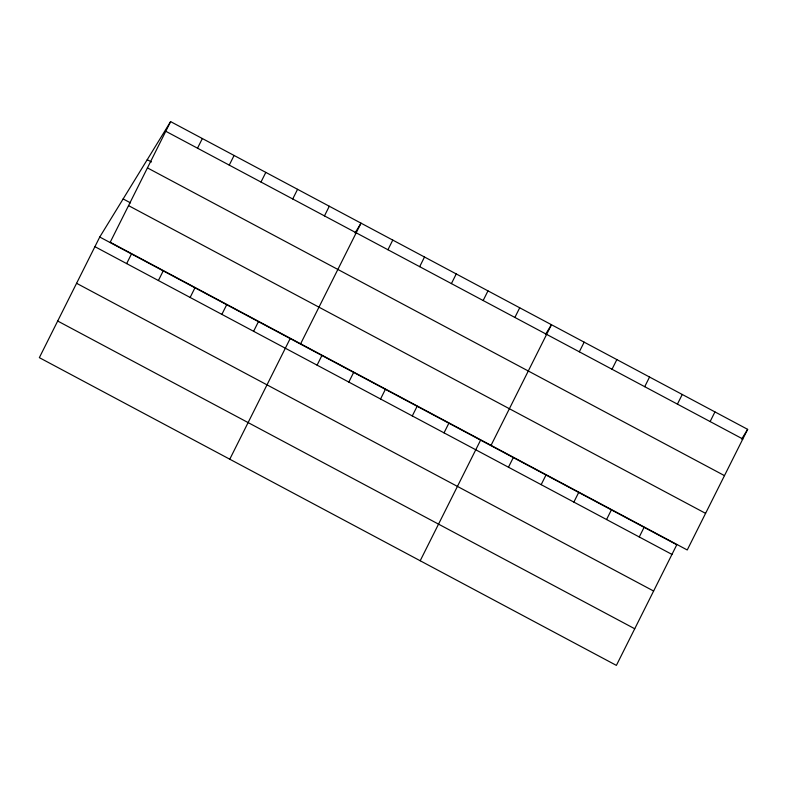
<?xml version="1.0" encoding="UTF-8"?>
<svg xmlns="http://www.w3.org/2000/svg" width="787" height="787" viewBox="0 0 787 787"><rect width="100%" height="100%" fill="white"/><g stroke="black" fill="none" stroke-linecap="round" stroke-linejoin="round"><path stroke-width="1.18" d="M99.752 237.025L39.35 357.652L616.388 665.389L676.79 544.761L99.752 237.025L170.612 121.611L747.65 429.348L687.248 549.975L110.21 242.239L170.612 121.611M126.658 263.596L131.488 253.945M197.517 148.192L202.348 138.542M158.394 280.526L163.234 270.876M229.253 165.122L234.083 155.462M190.129 297.456L194.969 287.796M260.989 182.043L265.819 172.392M221.865 314.377L226.705 304.726M292.725 198.973L297.565 189.313M253.611 331.307L258.441 321.647M324.46 215.894L329.3 206.243M229.774 459.205L290.177 338.577M300.634 343.791L361.036 223.164L355.035 232.932M317.082 365.158L321.913 355.498M387.942 249.745L392.772 240.094M348.818 382.079L353.648 372.428M419.678 266.675L424.508 257.015M380.554 399.009L385.384 389.349M451.413 283.595L456.244 273.945M412.29 415.93L417.13 406.279M483.149 300.526L487.979 290.865M444.025 432.86L448.865 423.199M514.885 317.446L519.715 307.796M420.199 560.757L480.601 440.13M491.049 445.344L551.461 324.726L545.46 334.485M508.461 467.222L513.301 457.572M579.321 351.809L584.161 342.158M541.161 484.664L546.001 475.004M612.02 369.251L616.851 359.6M573.861 502.096L578.701 492.446M644.72 386.692L649.55 377.042M606.561 519.538L611.391 509.887M677.42 404.125L682.25 394.474M639.26 536.97L644.091 527.32M710.12 421.566L714.95 411.916M741.659 439.116L747.65 429.348M165.782 131.272L742.82 439.008M147.228 159.702L151.458 161.955M147.435 167.887L724.473 475.623M123.136 198.934L130.544 202.889M128.547 205.623L705.585 513.36M94.922 246.675L671.96 554.412M76.585 283.3L653.623 591.037M57.687 321.027L634.725 628.764"/></g></svg>
